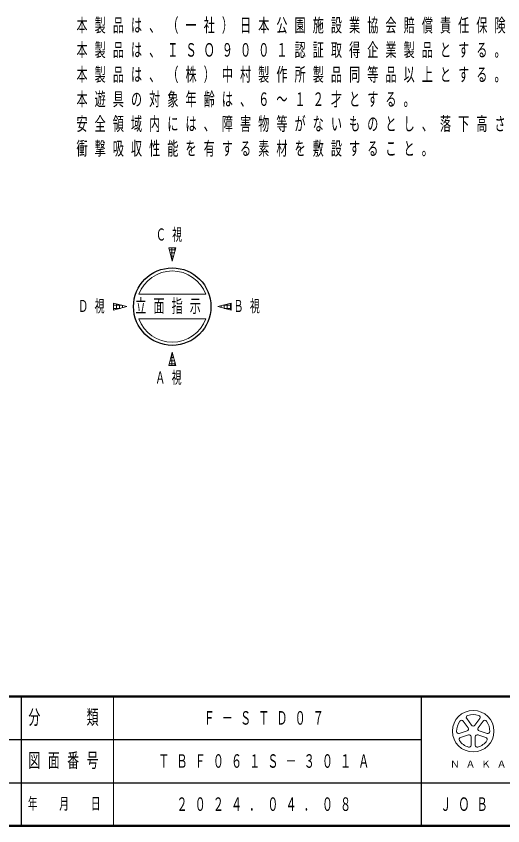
# Model space of a CAD drawing. Units: millimetres on the paper, scale 1:60. Extents: x -385 to 0, y -594 to 267.
# Drawn here: x -135.8 to -56.8, y 0 to 131.4 of the extents above; entities that cross this region are included whole.
import ezdxf

# ---------------------------------------------------------------- set-up
doc = ezdxf.new("R2010")
doc.units = ezdxf.units.MM
doc.layers.add('LY_1', color=7, linetype='Continuous', lineweight=25)
doc.styles.add('ＭＳ ゴシック', font='')
doc.styles.get('ＭＳ ゴシック').set_extended_font_data('MS Gothic')

msp = doc.modelspace()

# ---------------------------------------------------------------- linework, layer by layer
at = {"layer": 'LY_1', "lineweight": 13}
for p, q in [((-110.446, 91.667), (-111.025, 93.827)), ((-109.867, 93.827), (-111.025, 93.827)), ((-111, 93.735), (-111, 93.827)), ((-110.937, 93.5), (-109.955, 93.5)), ((-110.5, 91.869), (-110.5, 93.827)), ((-109.867, 93.827), (-110.446, 91.667)), ((-110, 93.331), (-110, 93.827)), ((-110.803, 93), (-110.089, 93)), ((-110.669, 92.5), (-110.223, 92.5)), ((-110.535, 92), (-110.357, 92)), ((-115.875, 86.281), (-105.017, 86.281)), ((-117.831, 84.281), (-119.991, 84.86)), ((-119.991, 83.703), (-119.991, 84.86)), ((-119.991, 84.5), (-118.647, 84.5)), ((-119.991, 83.703), (-117.831, 84.281)), ((-119.5, 83.834), (-119.5, 84.729)), ((-119, 83.968), (-119, 84.595)), ((-118.5, 84.102), (-118.5, 84.461)), ((-118, 84.236), (-118, 84.327)), ((-103.06, 84.281), (-100.9, 84.86)), ((-100.9, 83.703), (-103.06, 84.281)), ((-103, 84.265), (-103, 84.298)), ((-102.5, 84.131), (-102.5, 84.432)), ((-102.244, 84.5), (-100.9, 84.5)), ((-102, 83.997), (-102, 84.565)), ((-101.5, 83.863), (-101.5, 84.699)), ((-101, 83.729), (-101, 84.833)), ((-100.9, 83.703), (-100.9, 84.86)), ((-119.991, 84), (-118.882, 84)), ((-102.01, 84), (-100.9, 84)), ((-115.875, 82.281), (-105.017, 82.281)), ((-111.025, 74.736), (-110.446, 76.896)), ((-110.552, 76.5), (-110.34, 76.5)), ((-110.5, 74.736), (-110.5, 76.693)), ((-110.446, 76.896), (-109.867, 74.736)), ((-110.954, 75), (-109.938, 75)), ((-110.82, 75.5), (-110.072, 75.5)), ((-110.686, 76), (-110.206, 76)), ((-110, 74.736), (-110, 75.232)), ((-111.025, 74.736), (-109.867, 74.736)), ((-111, 74.736), (-111, 74.827)), ((-120, 21), (-120, 0)), ((-62.629, 17.393), (-61.844, 16.313)), ((-61.298, 16.313), (-60.513, 17.393)), ((-62.39, 15.917), (-63.175, 16.997)), ((-59.967, 16.997), (-60.752, 15.917)), ((-63.828, 14.985), (-62.559, 15.397)), ((-62.35, 14.755), (-63.62, 14.343)), ((-59.522, 14.343), (-60.792, 14.755)), ((-60.583, 15.397), (-59.313, 14.985)), ((-61.908, 13.099), (-61.908, 14.434)), ((-61.233, 14.434), (-61.233, 13.099))]:
    msp.add_line(p, q, dxfattribs=at)
at = {"layer": 'LY_1', "lineweight": 50}
for p, q in [((-385, 21), (0, 21)), ((-385, 0), (0, 0))]:
    msp.add_line(p, q, dxfattribs=at)
at = {"layer": 'LY_1'}
for p, q in [((-135, 21), (-135, 0)), ((-70, 21), (-70, 0)), ((-187.5, 14), (-70, 14)), ((-242.5, 7), (0, 7))]:
    msp.add_line(p, q, dxfattribs=at)
msp.add_circle((-110.446, 84.281), 6.286, dxfattribs=at)
at = {"layer": 'LY_1', "lineweight": 13}
msp.add_circle((-61.571, 15.363), 3.375, dxfattribs=at)
for centre, radius, start, end in [((-110.446, 84.281), 5.786, 20.22325, 159.77675), ((-110.446, 84.281), 5.786, 200.22325, 339.77675), ((-63.448, 16.798), 0.338, 35.99999, 142.60154), ((-62.356, 17.592), 0.338, 109.39847, 215.99997), ((-61.571, 15.363), 2.7, 70.60155, 109.39847), ((-60.786, 17.592), 0.338, 324, 70.60155), ((-59.694, 16.798), 0.338, 37.39846, 143.99995), ((-61.571, 15.363), 2.7, 142.60154, 181.39846), ((-62.663, 15.718), 0.338, 287.99998, 35.99999), ((-61.571, 16.512), 0.338, 215.99998, 324), ((-60.479, 15.718), 0.338, 143.99996, 251.99999), ((-61.571, 15.363), 2.7, 358.60155, 37.39847), ((-63.933, 15.306), 0.338, 181.39848, 287.99997), ((-62.246, 14.434), 0.338, 359.99997, 107.99999), ((-60.896, 14.434), 0.338, 71.99997, 179.99999), ((-59.209, 15.306), 0.338, 252.00001, 358.60156), ((-63.516, 14.022), 0.338, 107.99999, 214.60154), ((-61.571, 15.363), 2.7, 214.60156, 253.39848), ((-61.571, 15.363), 2.7, 286.60155, 325.39847), ((-59.626, 14.022), 0.338, 325.39847, 71.99996), ((-62.246, 13.099), 0.338, 253.39847, 359.99997), ((-60.896, 13.099), 0.338, 179.99999, 286.60154)]:
    msp.add_arc(centre, radius, start, end, dxfattribs=at)

# ---------------------------------------------------------------- texts
at = {"layer": 'LY_1', "style": 'ＭＳ ゴシック'}
for s, insert, char_height, attachment_point in [('\\T1.64;\\W0.6;本製品は、（一社）日本公園施設業協会賠償責任保険加入製品とする。', (-126, 131.061), 2.199, 1), ('\\T1.64;\\W0.6;本製品は、ＩＳＯ９００１認証取得企業製品とする。', (-126, 127.061), 2.199, 1), ('\\T1.64;\\W0.6;本製品は、（株）中村製作所製品同等品以上とする。', (-126, 123.061), 2.199, 1), ('\\T1.64;\\W0.6;本遊具の対象年齢は、６～１２才とする。', (-126, 119.061), 2.199, 1), ('\\T1.64;\\W0.6;安全領域内には、障害物等がないものとし、落下高さに見合った', (-126, 115.061), 2.199, 1), ('\\T1.64;\\W0.6;衝撃吸収性能を有する素材を敷設すること。', (-126, 111.061), 2.199, 1), ('\\T1.64;\\W0.6;Ｃ視', (-110.446, 95.887), 1.979, 5), ('\\T1.64;\\W0.6;Ｄ視', (-123.051, 84.281), 1.979, 5), ('\\T1.64;\\W0.6;立面指示', (-116.446, 84.281), 2.199, 4), ('\\T1.64;\\W0.6;Ｂ視', (-97.84, 84.281), 1.979, 5), ('\\T1.64;\\W0.6;Ａ視', (-110.546, 72.676), 1.979, 5), ('\\T1.64;\\W0.6;分\u3000\u3000類', (-127.5, 17.5), 2.346, 5), ('\\T1.64;\\W0.6;Ｆ－ＳＴＤ０７', (-95, 17.5), 2.199, 5), ('\\T1.64;\\W0.6;図面番号', (-127.5, 10.5), 2.346, 5), ('\\T1.64;\\W0.6;ＴＢＦ０６１Ｓ－３０１Ａ', (-95, 10.5), 2.199, 5), ('\\T1.64;ＮＡＫＡＭＵＲＡ\u3000ＭＦＧ．ＣＯＲＰＯＲＡＴＩＯＮ', (-35, 10), 1.1, 5), ('\\T1.64;\\W0.6;年\u3000月\u3000日', (-127.5, 3.5), 1.906, 5), ('\\T1.64;\\W0.6;２０２４．０４．０８', (-95, 3.5), 2.199, 5), ('\\T1.64;\\W0.6;ＪＯＢ', (-62.5, 3.5), 2.199, 5)]:
    msp.add_mtext(s, dxfattribs=dict(at, insert=insert, char_height=char_height, attachment_point=attachment_point))

doc.saveas('drawing.dxf')
